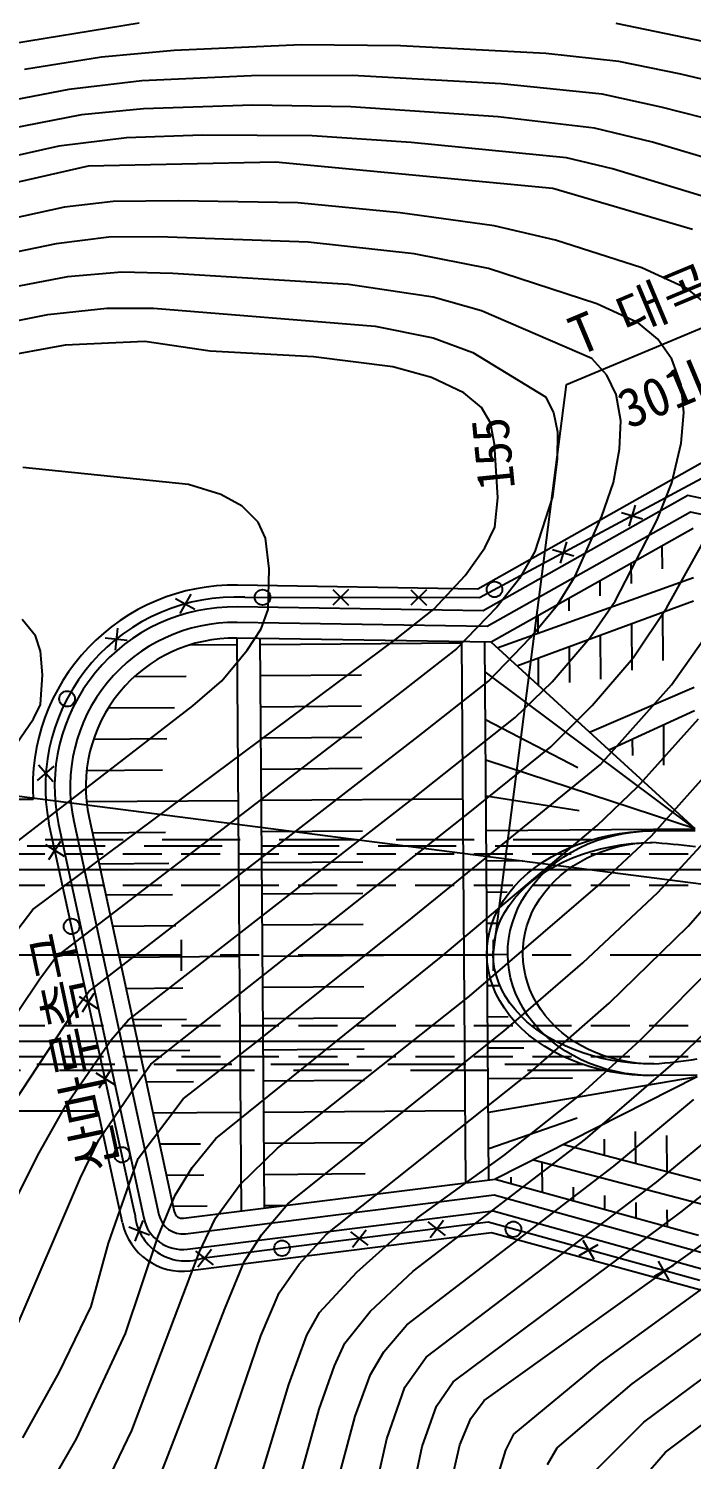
# Model space of a CAD drawing. Header units: millimetres. Extents: x 2406 to 3202, y 1103 to 1810.
# Drawn here: x 2900.3 to 2942.8, y 1442.5 to 1534.2 of the extents above; entities that cross this region are included whole.
import ezdxf
from ezdxf.xclip import XClip

# ---------------------------------------------------------------- set-up
doc = ezdxf.new("R2010")
doc.units = ezdxf.units.MM
doc.header["$LTSCALE"] = 10
doc.header["$MEASUREMENT"] = 0
doc.header["$XCLIPFRAME"] = 2
for name, pattern in [('CENTER', [2, 1.25, -0.25, 0.25, -0.25]), ('DASHED', [0.75, 0.5, -0.25]), ('HIDDEN', [0.375, 0.25, -0.125])]:
    doc.linetypes.add(name, pattern=pattern)
doc.layers.add('TZ-BASE', color=253, linetype='Continuous')
doc.layers.add('TZ-CABL', color=4, linetype='Continuous')
doc.styles.add('HANA', font='GulimChe.ttf')
doc.linetypes.add('ZIGZAG', pattern='A,0.0001,-0.2,[131,ltypeshp.shx,S=0.2,R=0,X=-0.2,Y=0],-0.4,[131,ltypeshp.shx,S=0.2,R=180,X=0.2,Y=0],-0.2', length=0.8001)

# ---------------------------------------------------------------- blocks, each defined once
blk = doc.blocks.new('JD-FHFJ6')
at = {"layer": 'TZ-BASE'}
for p, q in [((417.304, 59.796, 145), (405.974, 57.955, 145)), ((459.567, 57.363, 145), (447.882, 59.763, 145)), ((419.537, 58.042, 146), (414.898, 57.608, 146)), ((427.683, 58.406, 146), (419.537, 58.042, 146)), ((434.068, 58.346, 146), (427.683, 58.406, 146)), ((443.37, 57.845, 146), (434.068, 58.346, 146)), ((448.052, 57.329, 146), (443.37, 57.845, 146)), ((414.898, 57.608, 146), (409.942, 56.81, 146)), ((452.039, 56.515, 146), (448.052, 57.329, 146)), ((417.468, 56.083, 147), (412.797, 55.542, 147)), ((424.513, 56.415, 147), (417.468, 56.083, 147)), ((430.974, 56.427, 147), (424.513, 56.415, 147)), ((440.507, 55.895, 147), (430.974, 56.427, 147)), ((457.871, 55.129, 146), (452.039, 56.515, 146)), ((412.797, 55.542, 147), (407.53, 54.524, 147)), ((446.993, 55.241, 147), (440.507, 55.895, 147)), ((450.774, 54.409, 147), (446.993, 55.241, 147)), ((417.571, 54.289, 148), (413.614, 53.908, 148)), ((424.56, 54.534, 148), (417.571, 54.289, 148)), ((430.879, 54.429, 148), (424.56, 54.534, 148)), ((440.323, 53.779, 148), (430.879, 54.429, 148)), ((456.872, 52.837, 147), (450.774, 54.409, 147)), ((413.614, 53.908, 148), (407.239, 52.66, 148)), ((446.5, 53.057, 148), (440.323, 53.779, 148)), ((416.488, 52.437, 149), (412.152, 51.91, 149)), ((421.347, 52.611, 149), (416.488, 52.437, 149)), ((428.384, 52.573, 149), (421.347, 52.611, 149)), ((434.732, 52.128, 149), (428.384, 52.573, 149)), ((450.204, 52.152, 148), (446.5, 53.057, 148)), ((412.152, 51.91, 149), (405.07, 50.335, 149)), ((444.705, 51.155, 149), (434.732, 52.128, 149)), ((456.503, 50.291, 148), (450.204, 52.152, 148)), ((414.027, 50.627, 150), (402.288, 47.939, 150)), ((426.053, 50.88, 150), (414.027, 50.627, 150)), ((443.826, 49.195, 150), (426.053, 50.88, 150)), ((447.655, 50.44, 149), (444.705, 51.155, 149)), ((454.875, 48.253, 149), (447.655, 50.44, 149)), ((452.78, 46.546, 150), (443.826, 49.195, 150)), ((444.706, 36.621), (473.687, 48.731)), ((412.508, 47.982, 151), (404.735, 46.306, 151)), ((415.635, 48.356, 151), (412.508, 47.982, 151)), ((419.818, 48.402, 151), (415.635, 48.356, 151)), ((427.473, 48.26, 151), (419.818, 48.402, 151)), ((434.027, 47.63, 151), (427.473, 48.26, 151)), ((440.053, 46.798, 151), (434.027, 47.63, 151)), ((415.358, 46.066, 152), (411.98, 45.637, 152)), ((418.538, 46.096, 152), (415.358, 46.066, 152)), ((428.14, 45.748, 152), (418.538, 46.096, 152)), ((443.996, 45.866, 151), (440.053, 46.798, 151)), ((411.98, 45.637, 152), (406.032, 44.417, 152)), ((434.935, 45.005, 152), (428.14, 45.748, 152)), ((439.698, 44.054, 152), (434.935, 45.005, 152)), ((449.539, 44.106, 151), (443.996, 45.866, 151)), ((452.448, 42.743, 151), (449.539, 44.106, 151)), ((412.701, 43.518, 153), (406.968, 42.435, 153)), ((416.191, 43.824, 153), (412.701, 43.518, 153)), ((419.462, 43.738, 153), (416.191, 43.824, 153)), ((430.718, 43.037, 153), (419.462, 43.738, 153)), ((446.654, 41.787, 152), (439.698, 44.054, 152)), ((436.161, 42.221, 153), (430.718, 43.037, 153)), ((439.244, 41.33, 153), (436.161, 42.221, 153)), ((454.102, 41.429, 151), (452.448, 42.743, 151)), ((411.441, 41.094, 154), (415.238, 41.517, 154)), ((415.238, 41.517, 154), (418.223, 41.5, 154)), ((418.223, 41.5, 154), (432.439, 40.347, 154)), ((446.334, 38.274, 153), (439.244, 41.33, 153)), ((449.295, 40.579, 152), (446.654, 41.787, 152)), ((405.985, 40.033, 154), (411.441, 41.094, 154)), ((450.549, 39.52, 152), (449.295, 40.579, 152)), ((432.439, 40.347, 154), (436.151, 39.608, 154)), ((436.151, 39.608, 154), (438.699, 38.663, 154)), ((451.444, 38.238, 152), (450.549, 39.52, 152)), ((412.549, 39.128, 155), (406.718, 38.079, 155)), ((417.677, 39.368, 155), (412.549, 39.128, 155)), ((421.845, 38.745, 155), (417.677, 39.368, 155)), ((428.481, 38.384, 155), (421.845, 38.745, 155)), ((438.699, 38.663, 154), (443.361, 35.832, 154)), ((433.566, 37.756, 155), (428.481, 38.384, 155)), ((436.05, 37.072, 155), (433.566, 37.756, 155)), ((447.275, 37.22, 153), (446.334, 38.274, 153)), ((452.051, 36.587, 152), (451.444, 38.238, 152)), ((438.125, 36.086, 155), (436.05, 37.072, 155)), ((447.882, 35.973, 153), (447.275, 37.22, 153)), ((439.24, 35.135, 155), (438.125, 36.086, 155)), ((440, 0), (444.706, 36.621)), ((443.361, 35.832, 154), (443.859, 34.811, 154)), ((448.176, 34.283, 153), (447.882, 35.973, 153)), ((452.223, 34.826, 152), (452.051, 36.587, 152)), ((439.823, 34.16, 155), (439.24, 35.135, 155)), ((440.082, 32.792, 155), (439.823, 34.16, 155)), ((443.859, 34.811, 154), (444.125, 33.587, 154)), ((448.09, 32.467, 153), (448.176, 34.283, 153)), ((452.059, 32.856, 152), (452.223, 34.826, 152)), ((444.125, 33.587, 154), (444.109, 31.845, 154)), ((440.3, 29.34, 155), (440.082, 32.792, 155)), ((447.714, 30.322, 153), (448.09, 32.467, 153)), ((451.453, 30.304, 152), (452.059, 32.856, 152)), ((420.462, 30.198, 156), (409.84, 31.286, 156)), ((454.098, 32.001), (439.011, 23.493)), ((454.098, 32.001), (439.011, 23.493)), ((444.109, 31.845, 154), (443.805, 29.397, 154)), ((446.971, 28.163, 153), (447.714, 30.322, 153)), ((450.504, 27.923, 152), (451.453, 30.304, 152)), ((422.543, 29.566, 156), (420.462, 30.198, 156)), ((423.902, 28.81, 156), (422.543, 29.566, 156)), ((452.489, 29.487), (439.368, 22.087)), ((443.805, 29.397, 154), (442.679, 25.909, 154)), ((460.541, 27.78), (452.489, 29.487)), ((424.939, 27.778, 156), (423.902, 28.81, 156)), ((440.115, 27.461, 155), (440.3, 29.34, 155)), ((449.097, 28.881), (448.69, 27.526)), ((425.406, 26.746, 156), (424.939, 27.778, 156)), ((452.651, 28.43), (439.623, 21.083)), ((445.252, 24.315, 153), (446.971, 28.163, 153)), ((447.824, 22.72, 152), (450.504, 27.923, 152)), ((448.216, 28.407), (449.57, 28)), ((460.27, 26.815), (452.651, 28.43)), ((280, 26.854), (700, -27.117)), ((425.629, 24.793, 156), (425.406, 26.746, 156)), ((439.466, 26.128, 155), (440.115, 27.461, 155)), ((452.813, 27.374), (439.878, 20.079)), ((438.205, 24.365, 155), (439.466, 26.128, 155)), ((442.679, 25.909, 154), (441.681, 24.162, 154)), ((443.812, 26.039), (445.167, 25.632)), ((444.693, 26.512), (444.286, 25.158)), ((450.822, 26.25), (450.833, 24.792)), ((451.139, 22.304, 151), (453.39, 26.369, 151)), ((425.583, 22.174, 156), (425.629, 24.793, 156)), ((448.83, 25.127), (448.84, 23.838)), ((436.205, 22.208, 155), (438.205, 24.365, 155)), ((441.681, 24.162, 154), (440.225, 22.32, 154)), ((440.262, 19.727), (452.837, 24.24)), ((444.116, 22.485, 153), (445.252, 24.315, 153)), ((446.838, 24.004), (446.846, 23.053)), ((420.607, 23.158), (419.907, 21.929)), ((439.011, 23.493), (423.615, 23.745)), ((439.011, 23.493), (423.615, 23.745)), ((430.719, 23.454), (429.717, 22.455)), ((429.719, 23.455), (430.717, 22.454)), ((435.719, 23.448), (434.717, 22.449)), ((434.719, 23.449), (435.717, 22.448)), ((419.643, 22.894), (420.871, 22.194)), ((439.368, 22.087), (423.592, 22.345)), ((425.135, 20.933, 156), (425.583, 22.174, 156)), ((433.745, 20.25, 155), (436.205, 22.208, 155)), ((440.225, 22.32, 154), (437.643, 19.654, 154)), ((441.52, 18.575), (452.848, 22.74)), ((442.399, 20.374, 153), (444.116, 22.485, 153)), ((444.847, 22.881), (444.853, 22.1)), ((446.199, 20.352, 152), (447.824, 22.72, 152)), ((448.969, 19.076, 151), (451.139, 22.304, 151)), ((410.663, 20.481, 157), (409.798, 21.533, 157)), ((439.623, 21.083), (423.576, 21.345)), ((442.855, 21.758), (442.863, 20.661)), ((448.859, 21.273), (448.881, 18.287)), ((450.854, 22.007), (450.877, 18.905)), ((451.427, 17.348, 150), (454.725, 22.019, 150)), ((410.478, 2.945, 155), (433.745, 20.25, 155)), ((410.983, 19.514, 157), (410.663, 20.481, 157)), ((415.133, 20.361), (416.539, 20.208)), ((415.912, 20.987), (415.76, 19.581)), ((439.878, 20.079), (423.559, 20.346)), ((423.869, -16.401), (423.594, 20.345)), ((424.229, 19.573, 156), (425.135, 20.933, 156)), ((425.341, -16.216), (425.067, 20.321)), ((439.69, 17.588, 153), (442.399, 20.374, 153)), ((443.775, 17.531, 152), (446.199, 20.352, 152)), ((446.864, 20.54), (446.886, 17.709)), ((411.111, 17.983, 157), (410.983, 19.514, 157)), ((420.551, 19.909), (423.597, 19.932)), ((422.61, 17.599, 156), (424.229, 19.573, 156)), ((425.07, 19.943), (437.996, 20.04)), ((437.643, 19.654, 154), (434.149, 16.916, 154)), ((438.256, -14.594), (437.995, 20.109)), ((439.727, -14.409), (439.469, 20.085)), ((452.958, 8.102), (439.878, 20.079)), ((444.87, 19.807), (444.887, 17.507)), ((442.875, 19.074), (442.888, 17.322)), ((446.344, 16.029, 151), (448.969, 19.076, 151)), ((410.977, 16.077, 157), (411.111, 17.983, 157)), ((417.011, 17.883), (420.311, 17.908)), ((420.747, 15.99, 156), (422.61, 17.599, 156)), ((425.085, 17.943), (431.548, 17.992)), ((435.189, 14.031, 153), (439.69, 17.588, 153)), ((452.958, 8.102), (439.483, 18.187)), ((441.414, 15.258, 152), (443.775, 17.531, 152)), ((434.149, 16.916, 154), (412.029, -0.058, 154)), ((446.166, 14.321), (452.89, 17.2)), ((446.872, 12.238, 150), (451.427, 17.348, 150)), ((402.106, 1.605, 156), (420.747, 15.99, 156)), ((410.535, 15.169, 157), (410.977, 16.077, 157)), ((415.327, 15.87), (419.575, 15.902)), ((425.1, 15.943), (431.563, 15.992)), ((443.685, 13.377, 151), (446.344, 16.029, 151)), ((447.424, 13.17), (452.901, 15.7)), ((408.862, 12.73, 157), (410.535, 15.169, 157)), ((434.884, 10.069, 152), (441.414, 15.258, 152)), ((445.43, 12.021), (439.506, 15.105)), ((449.257, 10.795, 149), (453.158, 15.174, 149)), ((450.908, 14.779), (450.927, 12.184)), ((414.081, -2.324, 153), (435.189, 14.031, 153)), ((414.378, 13.863), (419.07, 13.898)), ((425.115, 13.943), (431.578, 13.992)), ((448.915, 13.858), (448.922, 12.816)), ((438.286, 9.016, 151), (443.685, 13.377, 151)), ((410.785, 11.213), (411.855, 12.137)), ((410.858, 12.21), (411.782, 11.14)), ((425.13, 11.944), (431.593, 11.992)), ((452.958, 8.102), (439.525, 12.516)), ((440.843, 7.318, 150), (446.872, 12.238, 150)), ((450.154, 7.657, 148), (454.574, 12.612, 148)), ((413.936, 11.86), (418.796, 11.896)), ((445.516, 9.265), (439.543, 10.198)), ((446.665, 8.329, 149), (449.257, 10.795, 149)), ((410.506, 10), (280, 10)), ((410.506, 10), (280, 10)), ((413.928, 9.859), (423.672, 9.933)), ((416.589, -4.174, 152), (434.884, 10.069, 152)), ((425.145, 9.944), (438.071, 10.041)), ((412.139, 8.388), (417.597, -16.863)), ((413.117, 8.599), (418.574, -16.652)), ((414.094, 8.811), (419.552, -16.441)), ((418.056, -6.984, 151), (438.286, 9.016, 151)), ((436.771, -0.012, 149), (446.665, 8.329, 149)), ((450.558, 4.024, 147), (454.875, 8.738, 147)), ((452.505, 1.872, 146), (458.502, 8.733, 146)), ((414.299, 7.862), (418.993, 7.897)), ((425.16, 7.944), (431.623, 7.992)), ((439.559, 8.002), (452.958, 8.102)), ((446.699, 4.457, 148), (450.154, 7.657, 148)), ((450.19, 7.981), (452.959, 8.002)), ((411.297, 7.112), (412.489, 6.351)), ((411.512, 6.136), (412.273, 7.328)), ((434.481, 2.142, 150), (440.843, 7.318, 150)), ((414.731, 5.865), (419.216, 5.899)), ((425.175, 5.944), (431.638, 5.992)), ((439.574, 6.052), (441.885, 6.069)), ((415.162, 3.869), (419.44, 3.901)), ((425.19, 3.944), (431.653, 3.992)), ((438.488, -2.633, 148), (446.699, 4.457, 148)), ((439.589, 4.052), (440.895, 4.062)), ((445.739, -0.484, 147), (450.558, 4.024, 147)), ((409.454, 1.599, 155), (410.478, 2.945, 155)), ((415.594, 1.872), (419.663, 1.902)), ((424.791, -5.605, 150), (434.481, 2.142, 150)), ((425.205, 1.944), (431.668, 1.992)), ((439.604, 2.052), (440.414, 2.058)), ((447.443, -3.063, 146), (452.505, 1.872, 146)), ((420, 1), (420, -1)), ((440, 1), (440, -1)), ((425.22, -0.056), (438.146, 0.041)), ((439.619, 0.052), (440.931, 0.062)), ((449.394, -5.469, 145), (454.909, 0.116, 145)), ((412.029, -0.058, 154), (410.935, -1.543, 154)), ((416.026, -0.125), (423.747, -0.067)), ((422.213, -11.761, 149), (436.771, -0.012, 149)), ((440.675, -4.875, 147), (445.739, -0.484, 147)), ((410.935, -1.543, 154), (408.13, -5.686, 154)), ((413.083, -3.676, 153), (414.081, -2.324, 153)), ((413.448, -2.654), (414.64, -3.415)), ((413.663, -3.63), (414.425, -2.438)), ((416.457, -2.122), (420.109, -2.094)), ((425.235, -2.056), (431.698, -2.008)), ((426.181, -12.372, 148), (438.488, -2.633, 148)), ((439.634, -1.948), (440.444, -1.942)), ((442.387, -7.499, 146), (447.443, -3.063, 146)), ((451.534, -6.95, 144), (455.809, -2.775, 144)), ((408.633, -10.419, 153), (413.083, -3.676, 153)), ((415.5, -5.416, 152), (416.589, -4.174, 152)), ((416.889, -4.119), (420.333, -4.093)), ((425.25, -4.056), (431.713, -4.008)), ((439.649, -3.948), (440.955, -3.938)), ((412.593, -9.631, 152), (415.5, -5.416, 152)), ((426.836, -15.953, 147), (440.675, -4.875, 147)), ((445.657, -8.885, 145), (449.394, -5.469, 145)), ((417.32, -6.116), (420.556, -6.091)), ((420.131, -9.202, 150), (424.791, -5.605, 150)), ((425.265, -6.056), (431.728, -6.007)), ((439.664, -5.948), (441.975, -5.931)), ((414.739, -8.513), (415.5, -7.321)), ((417.362, -7.938, 151), (418.056, -6.984, 151)), ((445.927, -11.807, 144), (451.534, -6.95, 144)), ((414.524, -7.536), (415.715, -8.298)), ((414.708, -11.841, 151), (417.362, -7.938, 151)), ((417.752, -8.112), (420.779, -8.09)), ((425.28, -8.056), (431.743, -8.007)), ((429.302, -17.904, 146), (442.387, -7.499, 146)), ((439.679, -7.898), (445.087, -7.857)), ((453.077, -7.797), (439.695, -10.094)), ((453.077, -7.797), (440.136, -14.358)), ((453.076, -7.697), (450.273, -7.718)), ((440.686, -12.839, 145), (445.657, -8.885, 145)), ((414.681, -10), (280, -10)), ((414.681, -10), (280, -10)), ((410.885, -12.675, 152), (412.593, -9.631, 152)), ((416.228, -17.159), (414.681, -10)), ((416.228, -17.159), (414.681, -10)), ((417.241, -13.027, 150), (420.131, -9.202, 150)), ((418.183, -10.109), (423.822, -10.067)), ((425.295, -10.056), (438.221, -9.959)), ((447.731, -13.522, 143), (452.858, -9.243, 143)), ((450.462, -14.552, 142), (456.046, -9.929, 142)), ((445.38, -10.455), (439.712, -12.412)), ((413.55, -14.276, 151), (414.708, -11.841, 151)), ((420.691, -13.615, 149), (422.213, -11.761, 149)), ((434.879, -20.256, 144), (445.927, -11.807, 144)), ((447.107, -11.793), (447.115, -12.814)), ((449.103, -11.309), (449.119, -13.342)), ((451.105, -11.563), (451.123, -13.87)), ((405.808, -22.769, 152), (410.885, -12.675, 152)), ((418.615, -12.106), (421.226, -12.086)), ((423.747, -14.73, 148), (426.181, -12.372, 148)), ((425.31, -12.056), (431.773, -12.007)), ((435.157, -16.834, 145), (440.686, -12.839, 145)), ((444.525, -12.133), (457.178, -15.464)), ((452.027, -16.478, 141), (457.395, -12.22, 141)), ((415.341, -18.477, 150), (417.241, -13.027, 150)), ((419.608, -15.398, 149), (420.691, -13.615, 149)), ((434.456, -23.715, 143), (447.731, -13.522, 143)), ((442.582, -13.118), (455.486, -16.515)), ((443.118, -13.259), (443.132, -15.188)), ((409.285, -24.189, 151), (413.55, -14.276, 151)), ((419.046, -14.103), (421.449, -14.085)), ((420.154, -16.868), (440.136, -14.358)), ((425.325, -14.056), (431.788, -14.007)), ((435.712, -25.788, 142), (450.462, -14.552, 142)), ((440.136, -14.358), (453.153, -17.965)), ((441.125, -14.227), (441.128, -14.633)), ((418.497, -18.081, 149), (419.608, -15.398, 149)), ((420.279, -17.86), (440.062, -15.375)), ((422.201, -16.86, 148), (423.747, -14.73, 148)), ((440.062, -15.375), (453.309, -19.046)), ((445.13, -14.871), (445.136, -15.743)), ((447.134, -15.405), (447.141, -16.299)), ((419.478, -16.1), (421.672, -16.083)), ((420.403, -18.852), (439.988, -16.392)), ((425.151, -17.926, 147), (426.836, -15.953, 147)), ((425.34, -16.056), (426.7, -16.045)), ((437.432, -27.353, 141), (452.027, -16.478, 141)), ((439.988, -16.392), (453.464, -20.127)), ((449.138, -15.867), (449.145, -16.854)), ((451.141, -16.33), (451.149, -17.41)), ((416.64, -17.417), (417.96, -17.924)), ((417.046, -18.33), (417.553, -17.01)), ((421.182, -19.034, 148), (422.201, -16.86, 148)), ((431.26, -20.319, 145), (435.157, -16.834, 145)), ((436.942, -17.976), (435.825, -17.109)), ((435.95, -18.101), (436.817, -16.984)), ((416.426, -24.259, 149), (418.497, -18.081, 149)), ((439.884, -17.816), (420.578, -20.241)), ((439.884, -17.816), (420.578, -20.241)), ((424.043, -19.663, 147), (425.151, -17.926, 147)), ((427.558, -19.824, 146), (429.302, -17.904, 146)), ((431.982, -18.602), (430.864, -17.735)), ((430.989, -18.728), (431.856, -17.61)), ((439.412, -28.561, 140), (454.227, -17.956, 140)), ((453.226, -21.452), (439.884, -17.816)), ((453.226, -21.452), (439.884, -17.816)), ((446.467, -19.517), (445.768, -18.287)), ((414.221, -22.529, 150), (415.341, -18.477, 150)), ((416.831, -30.483, 148), (421.182, -19.034, 148)), ((422.06, -19.855), (420.943, -18.988)), ((421.068, -19.98), (421.935, -18.863)), ((445.502, -19.251), (446.732, -18.553)), ((422.786, -22.675, 147), (424.043, -19.663, 147)), ((426.288, -21.663, 146), (427.558, -19.824, 146)), ((446.867, -26.135, 139), (455.217, -20.076, 139)), ((450.323, -20.579), (451.553, -19.881)), ((451.287, -20.845), (450.588, -19.615)), ((428.861, -22.921, 145), (431.26, -20.319, 145)), ((432.105, -22.847, 144), (434.879, -20.256, 144)), ((425.113, -24.413, 146), (426.288, -21.663, 146)), ((448.917, -27.489, 138), (456.605, -21.911, 138)), ((412.178, -26.762, 150), (414.221, -22.529, 150)), ((417.797, -35.611, 147), (422.786, -22.675, 147)), ((428.056, -24.366, 145), (428.861, -22.921, 145)), ((430.487, -24.892, 144), (432.105, -22.847, 144)), ((432.979, -25.429, 143), (434.456, -23.715, 143)), ((449.657, -29.959, 137), (458.158, -23.626, 137)), ((413.276, -31.013, 149), (416.426, -24.259, 149)), ((421.719, -34.31, 146), (425.113, -24.413, 146)), ((426.9, -27.543, 145), (428.056, -24.366, 145)), ((429.828, -26.342, 144), (430.487, -24.892, 144)), ((432.128, -26.885, 143), (432.979, -25.429, 143)), ((451.052, -31.871, 136), (459.789, -25.279, 136)), ((428.853, -29.126, 144), (429.828, -26.342, 144)), ((434.327, -27.699, 142), (435.712, -25.788, 142)), ((441.321, -30.71, 139), (446.867, -26.135, 139)), ((409.84, -30.958, 150), (412.178, -26.762, 150)), ((431.148, -29.56, 143), (432.128, -26.885, 143)), ((436.362, -28.914, 141), (437.432, -27.353, 141)), ((444.105, -31.596, 138), (448.917, -27.489, 138)), ((424.311, -36.086, 145), (426.9, -27.543, 145)), ((433.175, -31.012, 142), (434.327, -27.699, 142)), ((426.618, -37.089, 144), (428.853, -29.126, 144)), ((435.453, -31.506, 141), (436.362, -28.914, 141)), ((438.566, -29.715, 140), (439.412, -28.561, 140)), ((428.73, -38.633, 143), (431.148, -29.56, 143)), ((437.859, -31.396, 140), (438.566, -29.715, 140)), ((446.284, -33.321, 137), (449.657, -29.959, 137)), ((410.815, -35.307, 149), (413.276, -31.013, 149)), ((414.912, -34.473, 148), (416.831, -30.483, 148)), ((431.585, -38.15, 142), (433.175, -31.012, 142)), ((440.802, -31.748, 139), (441.321, -30.71, 139)), ((433.613, -40.061, 141), (435.453, -31.506, 141)), ((437.412, -33.366, 140), (437.859, -31.396, 140)), ((440.215, -33.688, 139), (440.802, -31.748, 139)), ((443.478, -32.675, 138), (444.105, -31.596, 138)), ((448.947, -34.3, 136), (451.052, -31.871, 136))]:
    blk.add_line(p, q, dxfattribs=at)
at = {"layer": 'TZ-BASE', "ltscale": 0.2}
for p, q in [((439.113, 22.943), (454.521, 31.23)), ((424.078, 22.962), (439.113, 22.943)), ((413.375, 0), (411.51, 8.469)), ((417.026, -16.571), (413.375, 0)), ((439.675, -17.127), (421.307, -19.446)), ((453.253, -20.868), (439.675, -17.127))]:
    blk.add_line(p, q, dxfattribs=at)
at = {"layer": 'TZ-BASE', "linetype": 'DASHED'}
for p, q in [((446.271, 7.4), (280, 7.4)), ((445.134, 7), (280, 7)), ((445.752, -7), (280, -7)), ((447.198, -7.4), (0, -7.4))]:
    blk.add_line(p, q, dxfattribs=at)
at = {"layer": 'TZ-BASE', "linetype": 'CENTER', "flags": 128}
blk.add_lwpolyline([(700, 0), (280, 0), (0, 0)], dxfattribs=at)
at = {"layer": 'TZ-BASE'}
for centre in [(440.086, 23.467), (425.218, 22.96), (412.682, 16.449), (412.968, 1.849), (416.195, -12.8), (441.297, -17.574), (426.462, -18.795)]:
    blk.add_circle(centre, 0.5, dxfattribs=at)
for centre, radius, start, end in [((423.404, 10.823), 12.924, 89.06307, 183.64939), ((423.404, 10.823), 12.924, 89.06307, 183.64939), ((423.404, 10.823), 11.524, 89.06307, 192.19528), ((423.404, 10.823), 10.524, 89.06307, 192.19528), ((423.404, 10.823), 9.524, 89.06307, 192.19528), ((447.149, -37.793), 45.119, 82.59186, 86.26639), ((446.786, 35.687), 42.8, 274.71257, 278.44096), ((420.086, -16.325), 0.547, 192.19528, 277.15974), ((420.086, -16.325), 3.947, 192.19528, 277.15974), ((420.086, -16.325), 3.947, 192.19528, 277.15974), ((420.086, -16.325), 2.547, 192.19528, 277.15974), ((420.086, -16.325), 1.547, 192.19528, 277.15974)]:
    blk.add_arc(centre, radius, start, end, dxfattribs=at)
at = {"layer": 'TZ-BASE', "ltscale": 0.2}
for centre, radius, start, end in [((423.476, 10.788), 12.189, 87.16932, 190.96327), ((420.286, -16.341), 3.268, 184.03498, 288.2146)]:
    blk.add_arc(centre, radius, start, end, dxfattribs=at)
at = {"layer": 'TZ-BASE', "extrusion": (0, 0, -1)}
for major_axis, ratio in [((-10.652, -0.08), 0.736951), ((-9.318, -0.07), 0.842455), ((-10.25, -0.077), 0.692683), ((-8.35, -0.063), 0.850299)]:
    blk.add_ellipse((450.249, 0.132), major_axis=major_axis, ratio=ratio, start_param=4.712389, end_param=7.853982, dxfattribs=at)
at = {"layer": 'TZ-BASE', "style": 'HANA'}
for s, height, rotation, p in [('T 대곡2 L=760.00', 2.5, 22.67756, (445.565, 38.454)), (' 301km,760.00', 2.5, 22.67756, (447.195, 33.12)), ('155', 2.4, 95.64831, (441.401, 29.969, 155)), ('산마루측구', 2.5, 101.9746, (415.982, -13.579))]:
    blk.add_text(s, height=height, rotation=rotation, dxfattribs=at).set_placement(p)

msp = doc.modelspace()

# ---------------------------------------------------------------- linework, layer by layer
at = {"layer": 'TZ-CABL', "linetype": 'HIDDEN'}
for points in [[(2490.052, 1481.298), (2963.205, 1481.298)], [(2490.052, 1479.298), (2963.205, 1479.298)]]:
    msp.add_lwpolyline(points, dxfattribs=at)
at = {"layer": 'TZ-CABL', "linetype": 'ZIGZAG', "ltscale": 0.5}
msp.add_lwpolyline([(2490.052, 1480.298), (2962.952, 1480.298)], dxfattribs=at)
at = {"layer": 'TZ-CABL', "linetype": 'HIDDEN', "elevation": 250.336}
for points in [[(2490.062, 1470.298), (2963.215, 1470.298)], [(2490.062, 1468.298), (2963.215, 1468.298)]]:
    msp.add_lwpolyline(points, dxfattribs=at)
at = {"layer": 'TZ-CABL', "linetype": 'ZIGZAG', "ltscale": 0.5, "elevation": 250.336}
msp.add_lwpolyline([(2490.062, 1469.298), (2962.962, 1469.298)], dxfattribs=at)

# ---------------------------------------------------------------- block references
at = {"layer": 'TZ-BASE'}
ref = msp.add_blockref('JD-FHFJ6', (2490.052, 1474.798), dxfattribs=at)
XClip(ref).set_block_clipping_path([(-0.0000000004, -75), (700.0000000006, 75.0000000039)])

doc.saveas('drawing.dxf')
